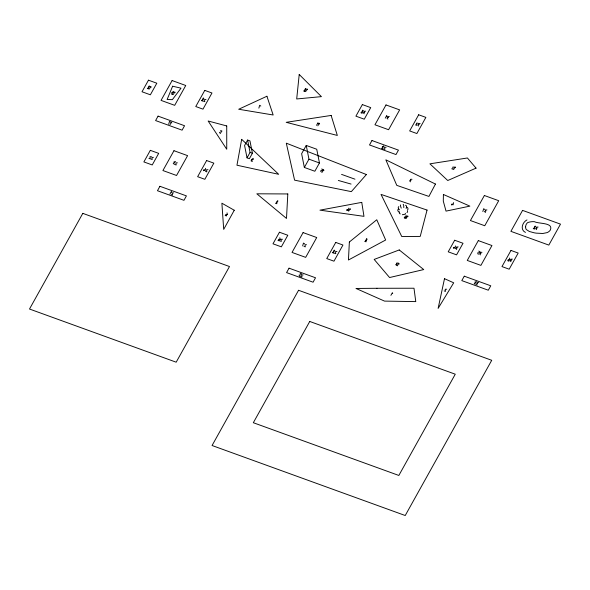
<?xml version="1.0" encoding="UTF-8"?>
<svg xmlns="http://www.w3.org/2000/svg" width="590" height="590" viewBox="0 0 590 590"><rect width="100%" height="100%" fill="white"/><g stroke="black" fill="none" stroke-linecap="round" stroke-linejoin="round"><path stroke-width="0.89" d="M205.637 168.32L205.173 170.584L203.528 169.986M348.793 208.145L348.329 210.409L346.684 209.811M453.592 202.599L453.12 204.855L451.475 204.258M455.524 245.949L455.052 248.206L453.415 247.616M168.696 124.217L169.492 121.378L170.643 122.137M258.863 108.132L259.652 105.293L260.81 106.06M302.67 245.919L303.459 243.08L304.617 243.847M482.856 211.567L483.645 208.727L484.803 209.494M149.351 89.031L150.797 86.435L151.136 87.246M172.007 92.608L173.467 91.398L173.637 92.505L172.007 92.608L172.346 94.12M173.335 94.481L174.78 91.878L175.112 92.696M170.009 124.689L171.461 122.093L171.793 122.904M169.905 194.125L171.351 191.529L171.69 192.347M203.697 170.746L204.339 169.588M247.608 140.051L244.584 145.479L247.033 157.847L249.386 158.695L252.409 153.267L249.961 140.907L247.608 140.051L250.057 152.419L247.033 157.847M251.694 159.529L253.162 158.319L253.331 159.425L251.694 159.529L252.041 161.041M227.349 214.377L225.889 215.586L225.712 214.48L227.349 214.377L227.01 212.865M305.709 91.561L307.161 88.965L307.493 89.776M316.52 125.346L317.966 122.75L318.305 123.561M306.24 145.435L301.63 153.71L304.344 167.449L314.839 171.248L319.456 162.973L316.734 149.241L306.24 145.435L308.961 159.167L304.344 167.449M317.833 125.825L319.279 123.222L319.618 124.04M280.147 239.275L278.687 240.477L278.517 239.37L280.147 239.275L279.808 237.755M322.14 172.302L323.586 169.699L323.917 170.517M385.255 118.155L386.708 115.559L387.04 116.37M346.854 210.571L347.503 209.413M382.254 147.094L383.714 145.885L383.891 146.991L382.254 147.094L382.593 148.606M348.661 211.22L350.106 208.624L350.445 209.435M406.377 216.759L404.917 217.968L404.747 216.862L406.377 216.759L406.038 215.247M406.23 218.44L407.683 215.844L408.015 216.655M397.35 265.839L398.803 263.236L399.135 264.055M453.688 169.478L455.133 166.882L455.473 167.7M390.919 295.332L392.372 292.729L392.704 293.547M451.645 205.018L452.294 203.86M453.585 248.368L454.226 247.21M509.826 259.556L508.366 260.758L508.197 259.652L509.826 259.556L509.487 258.044M526.973 219.915C522.379 222.209 519.797 229.761 525.454 232.423M174.684 162.707L173.217 163.216L174.212 164.271M364.709 112.218L363.241 112.727L364.229 113.782M388.36 117.543L386.893 118.052L387.888 119.106M419.166 124.49L417.698 124.999L418.686 126.053M411.016 180.282L409.549 180.791L410.537 181.845M485.961 210.955L484.493 211.463L485.481 212.518M397.173 264.04L395.706 264.549L396.694 265.603M457.176 247.933L455.709 248.449L456.704 249.496M537.092 228.072L535.624 228.581L536.612 229.635M480.998 253.324L479.53 253.833L480.518 254.887M511.471 260.146L510.003 260.655L510.992 261.709M475.702 282.817L474.235 283.325L475.23 284.38M477.679 283.532L476.211 284.041L477.199 285.095M205.999 99.496L204.524 99.526L204.789 101.664L203.476 101.185M417.926 123.177L416.452 123.199L416.717 125.338L415.404 124.866M386.103 147.271L384.628 147.301L384.894 149.44L383.581 148.968M151.438 156.66L149.963 156.689L150.229 158.828L148.916 158.356M153.407 157.375L151.932 157.405L152.198 159.543L150.885 159.064M177.384 162.818L175.916 162.847L176.181 164.986L174.869 164.514M208.027 169.706L206.552 169.736L206.817 171.874L205.504 171.395M454.234 167.073L452.766 167.103L453.031 169.242L451.719 168.77M173.74 192.915L172.265 192.945L172.531 195.083L171.218 194.604M282.522 239.26L281.054 239.289L281.312 241.428L279.999 240.956M306.505 244.71L305.03 244.732L305.296 246.871L303.983 246.399M336.979 251.532L335.504 251.561L335.769 253.7L334.456 253.228M303.186 274.918L301.711 274.947L301.977 277.086L300.664 276.607M446.696 289.218L445.229 289.248L445.494 291.386L444.182 290.907M338.336 180.459L351.072 184.065M341.566 174.389L354.966 179.183M420.139 123.458L418.502 123.553L418.834 124.372M389.334 116.51L387.696 116.614L388.036 117.425M365.682 111.186L364.045 111.289L364.377 112.1M303.658 90.993L304.971 91.472M360.866 112.734L362.179 113.214M381.531 148.392L382.844 148.872M201.426 100.617L202.739 101.089M411.99 179.249L410.352 179.353L410.684 180.164M171.277 93.906L172.597 94.385M538.065 227.032L536.428 227.135L536.767 227.954M486.934 209.922L485.297 210.025L485.629 210.837M147.301 88.463L148.614 88.942M533.249 228.588L534.562 229.068M308.961 159.167L319.456 162.973M220.608 130.523L221.921 131.002L221.28 132.16L220.623 131.917L219.48 132.551L220.476 133.606M321.616 168.983L322.929 169.463L322.288 170.613L321.631 170.377L320.488 171.004L321.476 172.059M250.057 152.419L252.409 153.267M250.971 160.827L252.284 161.306M404.18 217.872L405.492 218.344M512.445 259.113L510.807 259.217L511.139 260.028M507.629 260.669L508.941 261.141M478.689 251.097L480.002 251.569L479.353 252.727L477.723 252.83L477.893 253.929L478.549 254.172M481.971 252.284L480.334 252.387L480.666 253.199M458.15 246.9L456.513 247.004L456.852 247.815M175.658 161.675L174.021 161.778L174.36 162.589M275.589 203.27L276.902 203.742M476.676 281.784L475.046 281.887L475.378 282.699M478.645 282.499L477.015 282.595L477.347 283.414M364.753 241.354L366.066 241.826M398.147 263L396.51 263.103L396.841 263.914M332.406 252.653L333.719 253.132M225.151 215.49L226.464 215.969M277.949 240.381L279.262 240.86M300.14 273.295L301.453 273.775L300.812 274.925L299.174 275.029L299.351 276.135L300.008 276.371M401.259 208.145A5.177 0.885 63 0 1 400.625 204.944M405.323 213.315A5.177 0.885 63 0 1 405.175 214.2L402.638 214.723A5.177 0.833 -86.3 0 1 402.387 214.583M403.162 204.42A5.177 0.833 -86.3 0 1 403.796 207.628M405.477 205.254A5.177 2.235 -52.5 0 1 406.112 208.462M400.322 213.89A5.177 2.235 -52.5 0 1 399.334 211.921M406.687 207.119A5.177 2.78 -11.8 0 1 407.321 210.328M399.12 212.024A5.177 2.78 -11.8 0 1 398.479 208.816M399.474 209.826A5.177 2.264 29 0 1 398.84 206.618M407.528 211.235A5.177 2.264 29 0 1 406.96 212.525M443.407 194.479L443.297 201.146L446.025 211.117L469.869 206.131L443.407 194.479M525.572 226.803L525.808 228.61A4.514 3.806 -11.2 0 0 526.42 229.606L529.326 231.464L533.921 232.748A41.588 35.076 -11.2 0 0 536.266 233.146L542.837 233.485L547.085 232.622A6.829 5.76 -11.2 0 0 550.234 230.196C553.988 222.327 538.722 224.023 534.525 221.707A13.002 10.967 -11.2 0 0 529.857 221.988L529.577 222.054A30.687 25.879 -11.2 0 0 528.824 222.238L527.696 222.622A2.154 1.814 -11.2 0 0 527.254 222.917L526.339 224.2A9.779 8.253 -11.2 0 0 525.852 225.402L525.572 226.803M349.361 242.011L348.447 259.998L385.654 240.005L376.774 219.76L349.361 242.011M287.809 193.948L286.497 218.44L256.834 193.8L287.809 193.948M299.219 74.48L296.696 98.965L321.417 96.635L299.219 74.48M241.671 139.343L236.959 165.222L278.672 174.301L241.671 139.343M444.499 278.687L438.119 308.393L453.703 282.802L444.499 278.687M427.049 210.077L420.22 236.42L401.738 236.502L381.029 194.398L427.049 210.077M172.627 86.214L167.132 99.504L172.383 99.644L180.997 88.168L172.627 86.214M435.457 184.058L428.915 196.426L396.775 185.363L385.845 159.824L435.457 184.058M234.252 210.246L223.698 229.399L221.892 203.203L234.252 210.246M148.466 80.188L142.013 91.767L150.369 94.798L156.822 83.22L148.466 80.188M148.341 87.409L147.832 88.323L148.392 88.522L149.13 85.993L149.69 86.192L148.341 87.409M82.806 213.359L29.5 309.027L176.181 362.194L229.488 266.533L82.806 213.359M172.11 80.55L161.055 100.389L174.692 105.33L185.747 85.491L172.11 80.55M158.068 116.134L155.598 120.567L182.089 130.169L184.559 125.736L158.068 116.134M150.325 150.339L143.879 161.925L152.235 164.949L158.688 153.371L150.325 150.339M204.767 90.388L195.769 106.539L202.975 109.15L211.972 92.999L204.767 90.388M173.969 150.701L162.921 170.54L176.558 175.481L187.605 155.642L173.969 150.701M203.255 98.147L201.957 100.47L202.518 100.676L203.816 98.346L203.255 98.147M159.927 186.293L157.464 190.718L183.955 200.32L186.418 195.895L159.927 186.293M206.633 160.539L197.635 176.69L204.841 179.301L213.838 163.15L206.633 160.539M305.487 88.522L304.197 90.853L304.75 91.052L306.048 88.721L305.487 88.522M276.629 202.215L276.12 203.122L276.681 203.329L277.418 200.799L277.979 200.998L276.629 202.215M279.446 232.231L272.993 243.81L281.349 246.841L287.802 235.263L279.446 232.231M362.363 104.585L355.91 116.164L364.266 119.195L370.719 107.616L362.363 104.585M362.703 110.264L361.405 112.594L361.958 112.793L363.256 110.47L362.703 110.264M303.09 232.593L292.035 252.424L305.672 257.365L316.727 237.534L303.09 232.593M289.048 268.177L286.578 272.602L313.069 282.204L315.539 277.779L289.048 268.177M386.007 104.946L374.952 124.778L388.589 129.719L399.644 109.888L386.007 104.946M371.966 140.531L369.495 144.956L395.986 154.558L398.457 150.133L371.966 140.531M298.562 290.28L212.068 445.509L405.227 515.52L491.728 360.291L298.562 290.28M335.747 242.424L326.749 258.575L333.955 261.186L342.952 245.034L335.747 242.424M333.446 251.598L332.937 252.513L333.498 252.712L334.006 251.805L333.726 251.097L334.235 250.182L334.796 250.389L333.446 251.598M418.664 114.777L409.667 130.928L416.872 133.539L425.869 117.388L418.664 114.777M309.743 321.462L253.331 422.713L398.84 475.452L455.259 374.2L309.743 321.462M366.589 238.876L365.291 241.207L365.844 241.406L367.142 239.083L366.589 238.876M454.669 240.241L448.216 251.819L456.572 254.851L463.025 243.272L454.669 240.241M484.375 195.511L470.422 220.542L484.759 225.741L498.712 200.703L484.375 195.511M478.313 240.602L467.258 260.433L480.894 265.382L491.949 245.543L478.313 240.602M464.271 276.186L461.8 280.611L488.291 290.214L490.762 285.789L464.271 276.186M522.57 210.387L510.896 231.346L548.825 245.093L560.5 224.134L522.57 210.387M510.977 250.433L501.972 266.584L509.177 269.195L518.175 253.044L510.977 250.433M534.297 227.534L533.788 228.448L534.341 228.647L534.85 227.74L534.577 227.032L535.086 226.118L535.639 226.317L534.297 227.534M366.39 174.537L351.338 191.632L294.587 180.164L286.305 143.178L366.39 174.537M266.916 96.244L238.685 109.253L273.155 114.991L266.916 96.244M476.049 168.135L447.751 180.511L429.918 163.828L467.413 157.98L476.049 168.135M399.238 249.946L374.171 259.423L389.577 277.536L423.731 269.571L399.238 249.946M361.751 202.37L319.964 210.158L363.978 216.346L361.751 202.37M331.138 115.441L286.224 122.329L337.325 135.442L331.138 115.441M376.951 288.281L355.991 288.458L384.533 301.106L415.773 301.608L413.988 288.23L376.951 288.281M226.73 125.943L208.152 121.002L226.737 149.248L226.73 125.943"/></g></svg>
